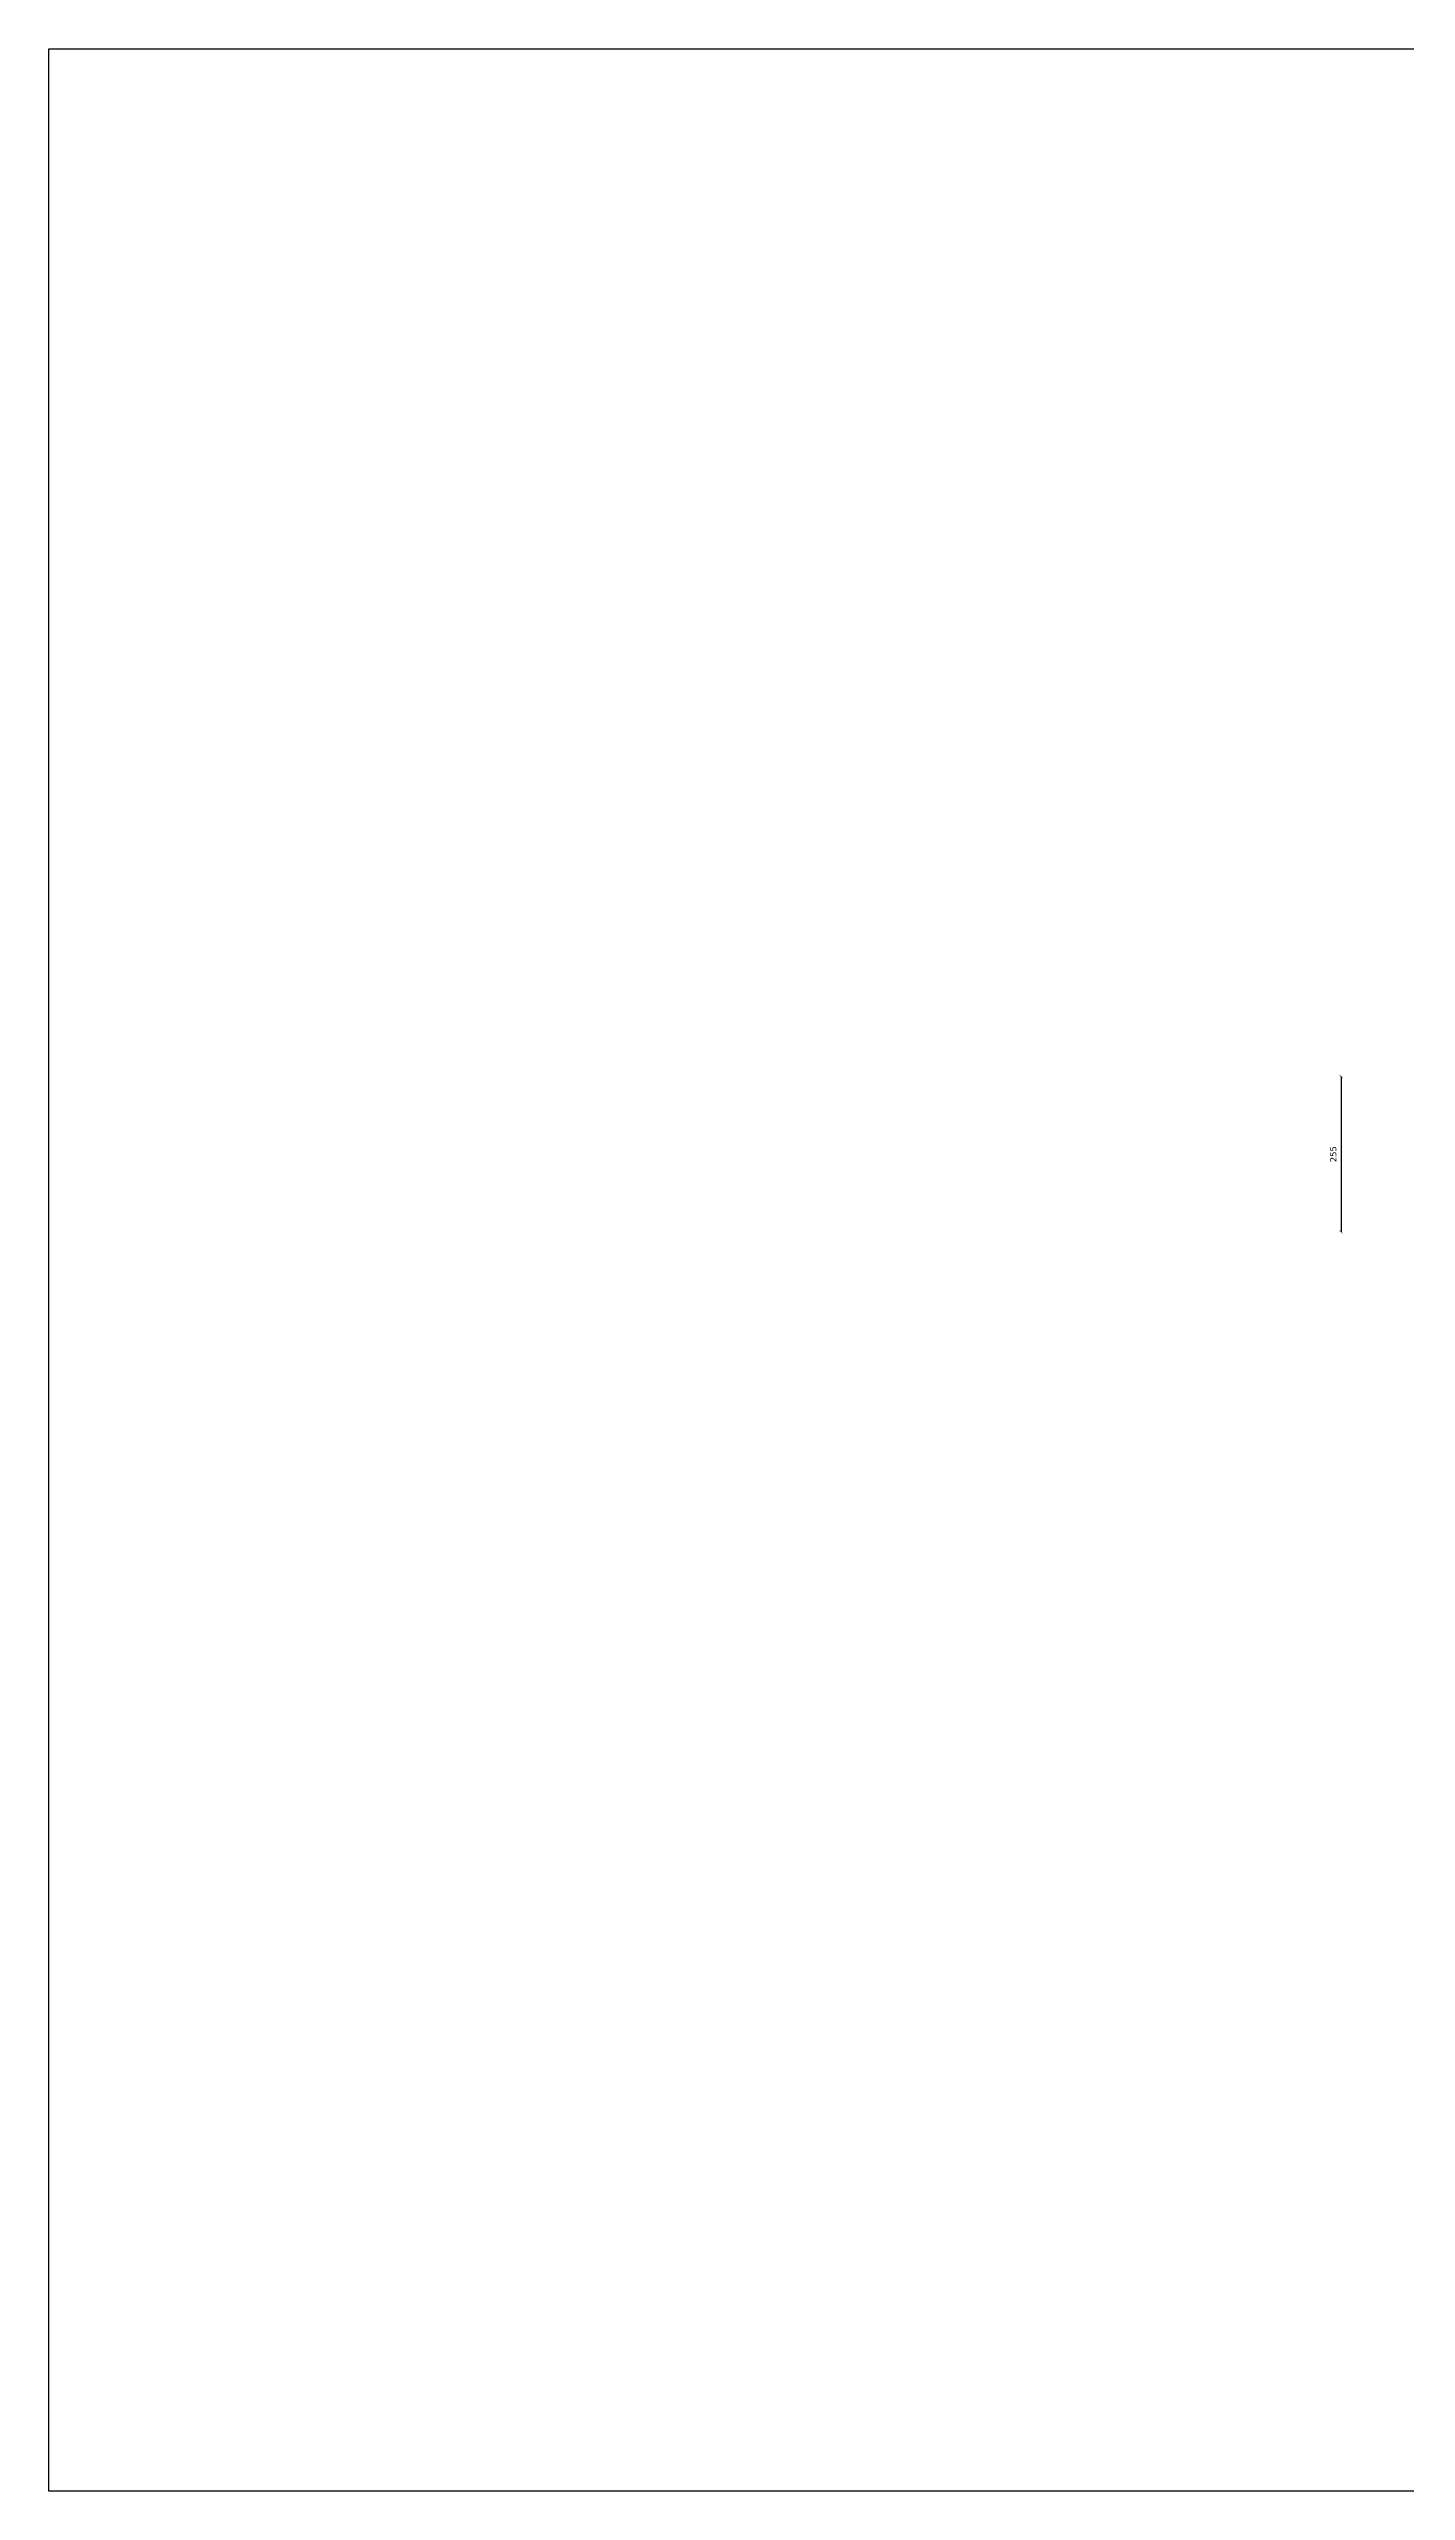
# Model space of a CAD drawing. Header units: millimetres. Extents: x 28391 to 58313, y 14660 to 18979.
# Drawn here: x 40958 to 43186, y 14844 to 18855 of the extents above; entities that cross this region are included whole.
import ezdxf

# ---------------------------------------------------------------- set-up
doc = ezdxf.new("R2010")
doc.units = ezdxf.units.MM
doc.header["$LTSCALE"] = 0.5
doc.layers.add('CAMPITURA', color=166, linetype='Continuous', lineweight=9)
doc.styles.add('verdana', font='verdana.ttf')
doc.dimstyles.new('50 cm', dxfattribs={"dimscale": 0.5, "dimtxt": 20, "dimasz": 10, "dimexe": 10, "dimexo": 10, "dimgap": 15, "dimtad": 1, "dimdec": 0, "dimtxsty": 'verdana', "dimblk": 'ARCHTICK', "dimcen": 10, "dimse1": 1, "dimse2": 1, "dimadec": 0, "dimazin": 0, "dimtfac": 1, "dimtdec": 0, "dimtmove": 1, "dimatfit": 2, "dimfxl": 1, "dimarcsym": 1})
picture_1 = doc.add_image_def('image2.jpg', size_in_pixel=(1500, 1000))

# ---------------------------------------------------------------- blocks, each defined once
blk = doc.blocks.new('_ArchTick')
at = {"color": 0, "linetype": 'ByBlock', "const_width": 0.15}
blk.add_lwpolyline([(-0.5, -0.5), (0.5, 0.5)], dxfattribs=at)
blk = doc.blocks.new('*D107')
at = {"layer": 'CAMPITURA', "color": 0, "lineweight": -2, "transparency": 16777216}
blk.add_line((43079.4, 17167.4), (43079.4, 16912.3), dxfattribs=at)
at = {"layer": 'DEFPOINTS', "color": 0, "transparency": 16777216}
for p in [(43081.2, 17167.4), (43079.4, 16912.3), (43081.2, 16912.3)]:
    blk.add_point(p, dxfattribs=at)
at = {"layer": 'CAMPITURA', "color": 0, "lineweight": -2, "transparency": 16777216, "xscale": 5, "yscale": 5, "zscale": 5}
for p, rotation in [((43079.4, 17167.4), 90), ((43079.4, 16912.3), 270)]:
    blk.add_blockref('_ArchTick', p, dxfattribs=dict(at, rotation=rotation))
at = {"layer": 'CAMPITURA', "color": 0, "transparency": 16777216, "insert": (43066.7, 17039.9), "char_height": 10, "attachment_point": 5, "rotation": 90, "style": 'verdana'}
blk.add_mtext('255', dxfattribs=at)

msp = doc.modelspace()

# ---------------------------------------------------------------- dimensions: what is measured, and where the dimension line sits
at = {"layer": 'CAMPITURA'}
dim = msp.add_linear_dim(base=(43079.4, 16912.3), p1=(43081.2, 17167.4), p2=(43081.2, 16912.3), angle=90, dimstyle='50 cm', dxfattribs=at)
dim.commit()
dim.dimension.update_dxf_attribs({"geometry": '*D107', "text_midpoint": (43066.7, 17039.9)})

# ---------------------------------------------------------------- pictures from other files: only their frames are drawn
image = msp.add_image(picture_1, insert=(40957.6, 14844.2), size_in_units=(6016.5, 4011))
image.dxf.flags = 7

doc.saveas('drawing.dxf')
